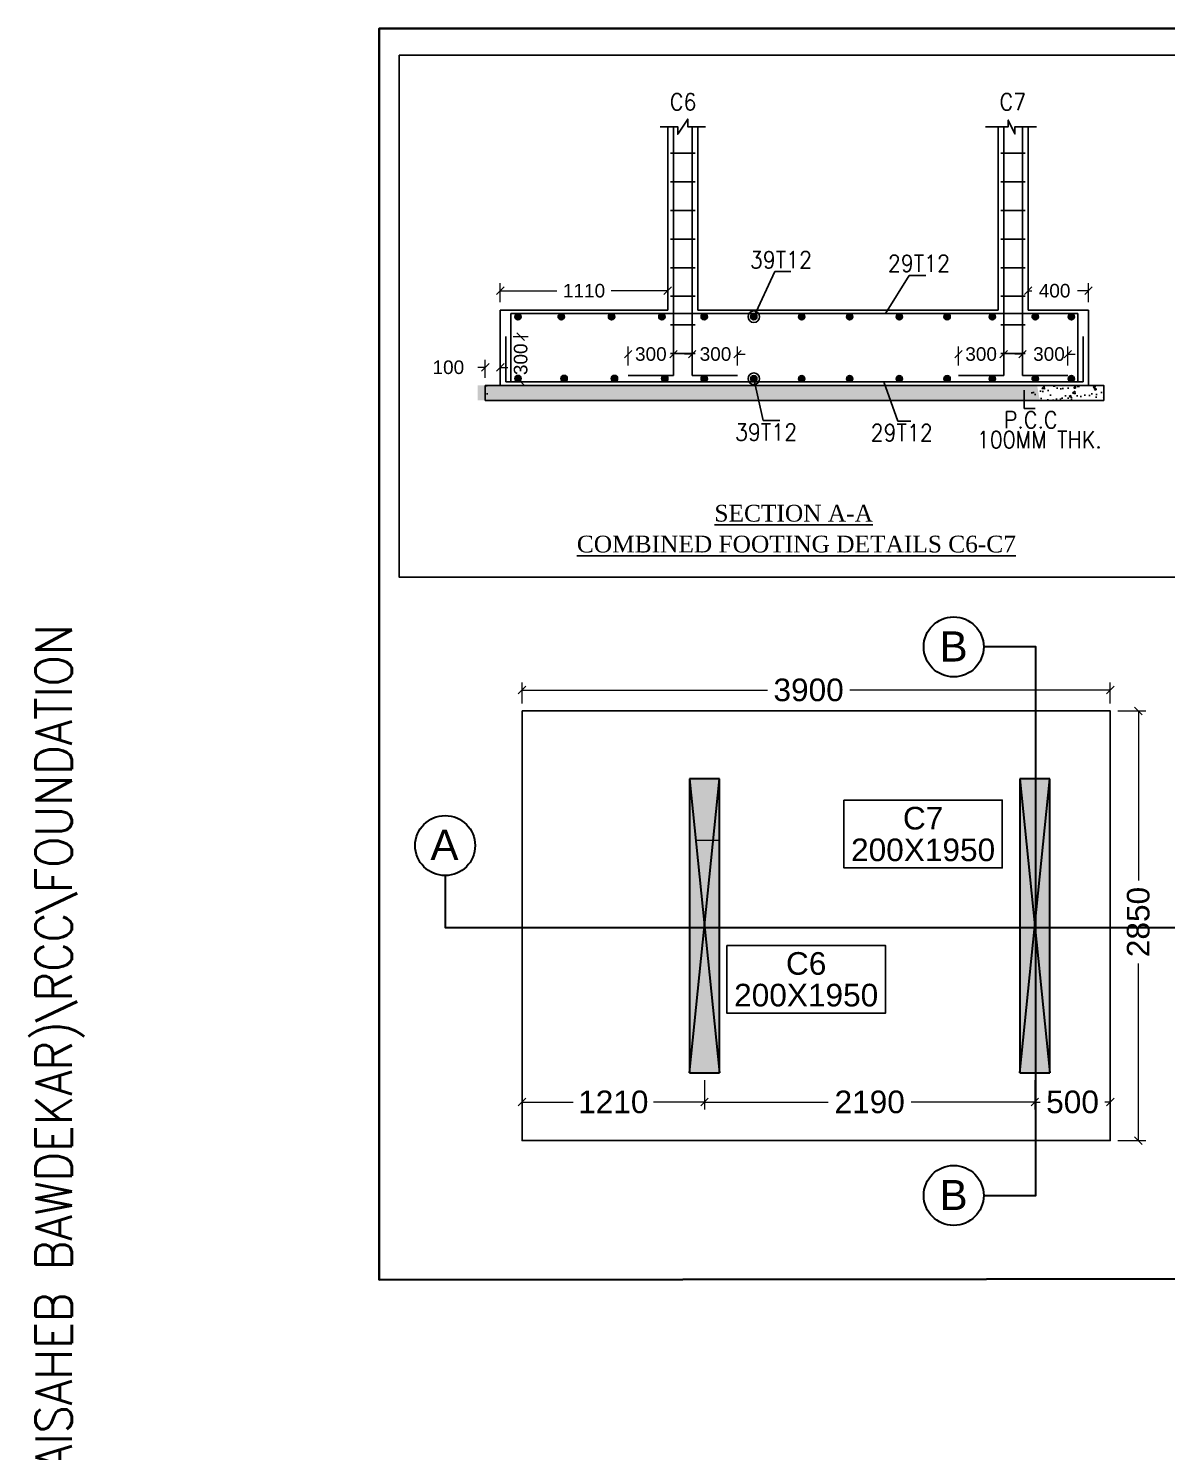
# Model space of a CAD drawing. Header units: inches. Extents: x 332 to 524, y 371 to 463.
# Drawn here: x 392.95 to 400.5, y 382.19 to 391.63 of the extents above; entities that cross this region are included whole.
import ezdxf
from ezdxf.enums import TextEntityAlignment as Align

# ---------------------------------------------------------------- set-up
doc = ezdxf.new("R2010")
doc.units = ezdxf.units.IN
doc.header["$MEASUREMENT"] = 0
for name, color, linetype, lineweight in [('BORDER', 7, 'Continuous', 25), ('Column', 1, 'Continuous', 30), ('COLUMN NO', 1, 'Continuous', 25), ('Column Sizes', 1, 'Continuous', 25), ('SECTION LINE', 5, 'Continuous', 30), ('SECTIONS', 7, 'Continuous', 25), ('STEEL', 3, 'Continuous', 25)]:
    doc.layers.add(name, color=color, linetype=linetype, lineweight=lineweight)
for name, color, linetype in [('Dim', 7, 'Continuous'), ('Elevation', 8, 'Continuous'), ('Footing Rcc', 7, 'Continuous'), ('Text', 7, 'Continuous')]:
    doc.layers.add(name, color=color, linetype=linetype)
doc.styles.add('Rcad', font='arial.ttf')
doc.styles.add('SIMPLEX', font='simplex.shx')
doc.styles.add('TIMES', font='times.ttf', dxfattribs={"width": 0.9})
doc.dimstyles.new('Cenm', dxfattribs={"dimtxt": 0.2, "dimasz": 0.05, "dimexe": 0.05, "dimexo": 0.05, "dimgap": 0.05, "dimtad": 0, "dimzin": 0, "dimdsep": 46, "dimtxsty": 'Rcad', "dimblk": 'OBLIQUE', "dimcen": 0.05, "dimadec": 0, "dimazin": 0, "dimtfac": 1, "dimtofl": 0, "dimtmove": 0, "dimatfit": 3, "dimldrblk": 'DOTSMALL', "dimfxl": 0.15, "dimfxlon": 1, "dimtolj": 1, "dimtzin": 0, "dimlwd": 13, "dimlwe": 13, "dimarcsym": 0})

# ---------------------------------------------------------------- blocks, each defined once
blk = doc.blocks.new('_Oblique')
at = {"color": 0, "linetype": 'ByBlock', "lineweight": -2}
blk.add_line((-0.5, -0.5), (0.5, 0.5), dxfattribs=at)
blk = doc.blocks.new('*D29')
at = {"layer": 'Defpoints', "color": 0, "transparency": 16777216}
for p in [(399.1209, 389.4661), (399.1209, 389.325), (399.4212, 389.325)]:
    blk.add_point(p, dxfattribs=at)
at = {"layer": 'Dim', "color": 0, "lineweight": 13, "transparency": 16777216}
for p, q in [((399.1209, 389.3911), (399.1209, 389.5161)), ((399.1209, 389.4661), (399.1219, 389.4661)), ((399.4212, 389.4661), (399.4201, 389.4661)), ((399.4212, 389.3911), (399.4212, 389.5161))]:
    blk.add_line(p, q, dxfattribs=at)
at = {"layer": 'Dim', "color": 0, "lineweight": 13, "transparency": 16777216, "xscale": 0.05, "yscale": 0.05, "zscale": 0.05, "rotation": 180}
blk.add_blockref('_Oblique', (399.1209, 389.4661), dxfattribs=at)
at = {"layer": 'Dim', "color": 0, "lineweight": 13, "transparency": 16777216, "xscale": 0.05, "yscale": 0.05, "zscale": 0.05}
blk.add_blockref('_Oblique', (399.4212, 389.4661), dxfattribs=at)
at = {"layer": 'Dim', "color": 0, "transparency": 16777216, "insert": (399.271, 389.4661), "char_height": 0.09, "attachment_point": 5, "style": 'Rcad'}
blk.add_mtext('\\A1;300', dxfattribs=at)
blk = doc.blocks.new('_DotSmall')
at = {"color": 0, "linetype": 'ByBlock', "const_width": 0.5}
blk.add_lwpolyline([(-0.0625, 0, 1), (0.0625, 0, 1)], format="xyb", close=True, dxfattribs=at)
blk = doc.blocks.new('*D30')
at = {"layer": 'Defpoints', "color": 0, "transparency": 16777216}
for p in [(399.5452, 389.4661), (399.5452, 389.325), (399.8456, 389.325)]:
    blk.add_point(p, dxfattribs=at)
at = {"layer": 'Dim', "color": 0, "lineweight": 13, "transparency": 16777216}
for p, q in [((399.5452, 389.4661), (399.4952, 389.4661)), ((399.5452, 389.3911), (399.5452, 389.5161)), ((399.8456, 389.3911), (399.8456, 389.5161)), ((399.8456, 389.4661), (399.8956, 389.4661))]:
    blk.add_line(p, q, dxfattribs=at)
at = {"layer": 'Dim', "color": 0, "lineweight": 13, "transparency": 16777216, "xscale": 0.05, "yscale": 0.05, "zscale": 0.05}
blk.add_blockref('_Oblique', (399.5452, 389.4661), dxfattribs=at)
at = {"layer": 'Dim', "color": 0, "lineweight": 13, "transparency": 16777216, "xscale": 0.05, "yscale": 0.05, "zscale": 0.05, "rotation": 180}
blk.add_blockref('_Oblique', (399.8456, 389.4661), dxfattribs=at)
at = {"layer": 'Dim', "color": 0, "transparency": 16777216, "insert": (399.7209, 389.4661), "char_height": 0.09, "attachment_point": 5, "style": 'Rcad'}
blk.add_mtext('\\A1;300', dxfattribs=at)
blk = doc.blocks.new('*D31')
at = {"layer": 'Defpoints', "color": 0, "transparency": 16777216}
for p in [(399.9832, 389.8862), (399.5832, 389.7585), (399.9832, 389.7585)]:
    blk.add_point(p, dxfattribs=at)
at = {"layer": 'Dim', "color": 0, "lineweight": 13, "transparency": 16777216}
for p, q in [((399.5832, 389.8112), (399.5832, 389.9362)), ((399.9832, 389.8112), (399.9832, 389.9362)), ((399.5832, 389.8862), (399.6073, 389.8862)), ((399.9832, 389.8862), (399.9092, 389.8862))]:
    blk.add_line(p, q, dxfattribs=at)
at = {"layer": 'Dim', "color": 0, "lineweight": 13, "transparency": 16777216, "xscale": 0.05, "yscale": 0.05, "zscale": 0.05, "rotation": 180}
blk.add_blockref('_Oblique', (399.5832, 389.8862), dxfattribs=at)
at = {"layer": 'Dim', "color": 0, "lineweight": 13, "transparency": 16777216, "xscale": 0.05, "yscale": 0.05, "zscale": 0.05}
blk.add_blockref('_Oblique', (399.9832, 389.8862), dxfattribs=at)
at = {"layer": 'Dim', "color": 0, "transparency": 16777216, "insert": (399.7582, 389.8862), "char_height": 0.09, "attachment_point": 5, "style": 'Rcad'}
blk.add_mtext('\\A1;400', dxfattribs=at)
blk = doc.blocks.new('*D32')
at = {"layer": 'Defpoints', "color": 0, "transparency": 16777216}
for p in [(397.1933, 389.8862), (396.0832, 389.7585), (397.1933, 389.7585)]:
    blk.add_point(p, dxfattribs=at)
at = {"layer": 'Dim', "color": 0, "lineweight": 13, "transparency": 16777216}
for p, q in [((396.0832, 389.8112), (396.0832, 389.9362)), ((397.1933, 389.8112), (397.1933, 389.9362)), ((396.0832, 389.8862), (396.4584, 389.8862)), ((397.1933, 389.8862), (396.8181, 389.8862))]:
    blk.add_line(p, q, dxfattribs=at)
at = {"layer": 'Dim', "color": 0, "lineweight": 13, "transparency": 16777216, "xscale": 0.05, "yscale": 0.05, "zscale": 0.05, "rotation": 180}
blk.add_blockref('_Oblique', (396.0832, 389.8862), dxfattribs=at)
at = {"layer": 'Dim', "color": 0, "lineweight": 13, "transparency": 16777216, "xscale": 0.05, "yscale": 0.05, "zscale": 0.05}
blk.add_blockref('_Oblique', (397.1933, 389.8862), dxfattribs=at)
at = {"layer": 'Dim', "color": 0, "transparency": 16777216, "insert": (396.6383, 389.8862), "char_height": 0.09, "attachment_point": 5, "style": 'Rcad'}
blk.add_mtext('\\A1;1110', dxfattribs=at)
blk = doc.blocks.new('*D33')
at = {"layer": 'Defpoints', "color": 0, "transparency": 16777216}
for p in [(397.6557, 389.4661), (397.3553, 389.325), (397.6557, 389.325)]:
    blk.add_point(p, dxfattribs=at)
at = {"layer": 'Dim', "color": 0, "lineweight": 13, "transparency": 16777216}
for p, q in [((397.3553, 389.4661), (397.3053, 389.4661)), ((397.3553, 389.3911), (397.3553, 389.5161)), ((397.6557, 389.3911), (397.6557, 389.5161)), ((397.6557, 389.4661), (397.7057, 389.4661))]:
    blk.add_line(p, q, dxfattribs=at)
at = {"layer": 'Dim', "color": 0, "lineweight": 13, "transparency": 16777216, "xscale": 0.05, "yscale": 0.05, "zscale": 0.05}
blk.add_blockref('_Oblique', (397.3553, 389.4661), dxfattribs=at)
at = {"layer": 'Dim', "color": 0, "lineweight": 13, "transparency": 16777216, "xscale": 0.05, "yscale": 0.05, "zscale": 0.05, "rotation": 180}
blk.add_blockref('_Oblique', (397.6557, 389.4661), dxfattribs=at)
at = {"layer": 'Dim', "color": 0, "transparency": 16777216, "insert": (397.5098, 389.4661), "char_height": 0.09, "attachment_point": 5, "style": 'Rcad'}
blk.add_mtext('\\A1;300', dxfattribs=at)
blk = doc.blocks.new('*D34')
at = {"layer": 'Defpoints', "color": 0, "transparency": 16777216}
for p in [(397.2313, 389.4661), (396.9309, 389.325), (397.2313, 389.325)]:
    blk.add_point(p, dxfattribs=at)
at = {"layer": 'Dim', "color": 0, "lineweight": 13, "transparency": 16777216}
for p, q in [((396.9309, 389.3911), (396.9309, 389.5161)), ((396.9309, 389.4661), (396.932, 389.4661)), ((397.2313, 389.4661), (397.2302, 389.4661)), ((397.2313, 389.3911), (397.2313, 389.5161))]:
    blk.add_line(p, q, dxfattribs=at)
at = {"layer": 'Dim', "color": 0, "lineweight": 13, "transparency": 16777216, "xscale": 0.05, "yscale": 0.05, "zscale": 0.05, "rotation": 180}
blk.add_blockref('_Oblique', (396.9309, 389.4661), dxfattribs=at)
at = {"layer": 'Dim', "color": 0, "lineweight": 13, "transparency": 16777216, "xscale": 0.05, "yscale": 0.05, "zscale": 0.05}
blk.add_blockref('_Oblique', (397.2313, 389.4661), dxfattribs=at)
at = {"layer": 'Dim', "color": 0, "transparency": 16777216, "insert": (397.0811, 389.4661), "char_height": 0.09, "attachment_point": 5, "style": 'Rcad'}
blk.add_mtext('\\A1;300', dxfattribs=at)
blk = doc.blocks.new('col')
at = {"layer": 'Column'}
h = blk.add_hatch(color=256, dxfattribs=at)
h.paths.add_polyline_path([(1, 1), (0, 1), (0.5, 0.5)])
h.paths.add_polyline_path([(0, 1), (0, 0), (0.5, 0.5)])
h.paths.add_polyline_path([(0.5, 0.5), (0, 0), (1, 0)])
h.paths.add_polyline_path([(1, 1), (0.5, 0.5), (1, 0)])
for p, q in [((1, 1), (0, 0)), ((1, 0), (0, 1)), ((1, 1), (0, 1)), ((0, 1), (0, 0)), ((1, 0), (1, 1)), ((0, 0), (1, 0))]:
    blk.add_line(p, q, dxfattribs=at)
blk = doc.blocks.new('*D40')
at = {"layer": 'Defpoints', "color": 0, "transparency": 16777216}
for p in [(397.4373, 384.6994), (399.6272, 384.6994), (399.6272, 384.5054)]:
    blk.add_point(p, dxfattribs=at)
at = {"layer": 'Dim', "color": 0, "lineweight": 13, "transparency": 16777216}
for p, q in [((397.4373, 384.6494), (397.4373, 384.4554)), ((399.6272, 384.6494), (399.6272, 384.4554)), ((397.4373, 384.5054), (398.2575, 384.5054)), ((399.6272, 384.5054), (398.8069, 384.5054))]:
    blk.add_line(p, q, dxfattribs=at)
at = {"layer": 'Dim', "color": 0, "lineweight": 13, "transparency": 16777216, "xscale": 0.05, "yscale": 0.05, "zscale": 0.05, "rotation": 180}
blk.add_blockref('_Oblique', (397.4373, 384.5054), dxfattribs=at)
at = {"layer": 'Dim', "color": 0, "lineweight": 13, "transparency": 16777216, "xscale": 0.05, "yscale": 0.05, "zscale": 0.05}
blk.add_blockref('_Oblique', (399.6272, 384.5054), dxfattribs=at)
at = {"layer": 'Dim', "color": 0, "transparency": 16777216, "insert": (398.5322, 384.5054), "char_height": 0.15, "attachment_point": 5, "style": 'Rcad'}
blk.add_mtext('\\A1;2190', dxfattribs=at)
blk = doc.blocks.new('*D41')
at = {"layer": 'Defpoints', "color": 0, "transparency": 16777216}
for p in [(399.6272, 384.6994), (400.1272, 384.6994), (400.1272, 384.5054)]:
    blk.add_point(p, dxfattribs=at)
at = {"layer": 'Dim', "color": 0, "lineweight": 13, "transparency": 16777216}
for p, q in [((399.6272, 384.6494), (399.6272, 384.4554)), ((400.1272, 384.6494), (400.1272, 384.4554)), ((399.6272, 384.5054), (399.662, 384.5054)), ((400.1272, 384.5054), (400.0924, 384.5054))]:
    blk.add_line(p, q, dxfattribs=at)
at = {"layer": 'Dim', "color": 0, "lineweight": 13, "transparency": 16777216, "xscale": 0.05, "yscale": 0.05, "zscale": 0.05, "rotation": 180}
blk.add_blockref('_Oblique', (399.6272, 384.5054), dxfattribs=at)
at = {"layer": 'Dim', "color": 0, "lineweight": 13, "transparency": 16777216, "xscale": 0.05, "yscale": 0.05, "zscale": 0.05}
blk.add_blockref('_Oblique', (400.1272, 384.5054), dxfattribs=at)
at = {"layer": 'Dim', "color": 0, "transparency": 16777216, "insert": (399.8772, 384.5054), "char_height": 0.15, "attachment_point": 5, "style": 'Rcad'}
blk.add_mtext('\\A1;500', dxfattribs=at)
blk = doc.blocks.new('*D42')
at = {"layer": 'Defpoints', "color": 0, "transparency": 16777216}
for p in [(397.4373, 384.6994), (396.2272, 384.5554), (396.2272, 384.5054)]:
    blk.add_point(p, dxfattribs=at)
at = {"layer": 'Dim', "color": 0, "lineweight": 13, "transparency": 16777216}
for p, q in [((397.4373, 384.6494), (397.4373, 384.4554)), ((396.2272, 384.5054), (396.2272, 384.4554)), ((396.2272, 384.5054), (396.5659, 384.5054)), ((397.4373, 384.5054), (397.0986, 384.5054))]:
    blk.add_line(p, q, dxfattribs=at)
at = {"layer": 'Dim', "color": 0, "lineweight": 13, "transparency": 16777216, "xscale": 0.05, "yscale": 0.05, "zscale": 0.05, "rotation": 180}
blk.add_blockref('_Oblique', (396.2272, 384.5054), dxfattribs=at)
at = {"layer": 'Dim', "color": 0, "lineweight": 13, "transparency": 16777216, "xscale": 0.05, "yscale": 0.05, "zscale": 0.05}
blk.add_blockref('_Oblique', (397.4373, 384.5054), dxfattribs=at)
at = {"layer": 'Dim', "color": 0, "transparency": 16777216, "insert": (396.8322, 384.5054), "char_height": 0.15, "attachment_point": 5, "style": 'Rcad'}
blk.add_mtext('\\A1;1210', dxfattribs=at)
blk = doc.blocks.new('*D43')
at = {"layer": 'Defpoints', "color": 0, "transparency": 16777216}
for p in [(396.1189, 389.5818), (396.1189, 389.2818), (396.2182, 389.2818)]:
    blk.add_point(p, dxfattribs=at)
at = {"layer": 'Dim', "color": 0, "lineweight": 13, "transparency": 16777216}
for p, q in [((396.1689, 389.5818), (396.2682, 389.5818)), ((396.2182, 389.5818), (396.2182, 389.5809)), ((396.1689, 389.2818), (396.2682, 389.2818)), ((396.2182, 389.2818), (396.2182, 389.2827))]:
    blk.add_line(p, q, dxfattribs=at)
at = {"layer": 'Dim', "color": 0, "lineweight": 13, "transparency": 16777216, "xscale": 0.05, "yscale": 0.05, "zscale": 0.05}
for p, rotation in [((396.2182, 389.5818), 90), ((396.2182, 389.2818), 270)]:
    blk.add_blockref('_Oblique', p, dxfattribs=dict(at, rotation=rotation))
at = {"layer": 'Dim', "color": 0, "transparency": 16777216, "insert": (396.2182, 389.4318), "char_height": 0.09, "attachment_point": 5, "rotation": 90, "style": 'Rcad'}
blk.add_mtext('\\A1;300', dxfattribs=at)
blk = doc.blocks.new('*D44')
at = {"layer": 'Defpoints', "color": 0, "transparency": 16777216}
for p in [(395.9835, 389.3783), (395.9835, 389.2585), (396.0832, 389.2585)]:
    blk.add_point(p, dxfattribs=at)
at = {"layer": 'Dim', "color": 0, "lineweight": 13, "transparency": 16777216}
for p, q in [((395.9835, 389.3783), (395.9335, 389.3783)), ((395.9835, 389.3085), (395.9835, 389.4283)), ((396.0832, 389.3085), (396.0832, 389.4283)), ((396.0832, 389.3783), (396.1332, 389.3783))]:
    blk.add_line(p, q, dxfattribs=at)
at = {"layer": 'Dim', "color": 0, "lineweight": 13, "transparency": 16777216, "xscale": 0.05, "yscale": 0.05, "zscale": 0.05}
blk.add_blockref('_Oblique', (395.9835, 389.3783), dxfattribs=at)
at = {"layer": 'Dim', "color": 0, "lineweight": 13, "transparency": 16777216, "xscale": 0.05, "yscale": 0.05, "zscale": 0.05, "rotation": 180}
blk.add_blockref('_Oblique', (396.0832, 389.3783), dxfattribs=at)
at = {"layer": 'Dim', "color": 0, "transparency": 16777216, "insert": (395.7385, 389.3783), "char_height": 0.09, "attachment_point": 5, "style": 'Rcad'}
blk.add_mtext('\\A1;100', dxfattribs=at)
blk = doc.blocks.new('*D121')
at = {"layer": 'Defpoints', "color": 0, "transparency": 16777216}
for p in [(400.1272, 387.238), (396.2272, 387.0994), (400.1272, 387.0994)]:
    blk.add_point(p, dxfattribs=at)
at = {"layer": 'Dim', "color": 0, "lineweight": 13, "transparency": 16777216}
for p, q in [((396.2272, 387.1494), (396.2272, 387.288)), ((400.1272, 387.1494), (400.1272, 387.288)), ((396.2272, 387.238), (397.8538, 387.238)), ((400.1272, 387.238), (398.4005, 387.238))]:
    blk.add_line(p, q, dxfattribs=at)
at = {"layer": 'Dim', "color": 0, "lineweight": 13, "transparency": 16777216, "xscale": 0.05, "yscale": 0.05, "zscale": 0.05, "rotation": 180}
blk.add_blockref('_Oblique', (396.2272, 387.238), dxfattribs=at)
at = {"layer": 'Dim', "color": 0, "lineweight": 13, "transparency": 16777216, "xscale": 0.05, "yscale": 0.05, "zscale": 0.05}
blk.add_blockref('_Oblique', (400.1272, 387.238), dxfattribs=at)
at = {"layer": 'Dim', "color": 0, "transparency": 16777216, "insert": (398.1272, 387.238), "char_height": 0.15, "attachment_point": 5, "style": 'Rcad'}
blk.add_mtext('\\A1;3900', dxfattribs=at)
blk = doc.blocks.new('*D122')
at = {"layer": 'Defpoints', "color": 0, "transparency": 16777216}
for p in [(400.1272, 387.0994), (400.1272, 384.2494), (400.3135, 384.2494)]:
    blk.add_point(p, dxfattribs=at)
at = {"layer": 'Dim', "color": 0, "lineweight": 13, "transparency": 16777216}
for p, q in [((400.1772, 387.0994), (400.3635, 387.0994)), ((400.3135, 387.0994), (400.3135, 385.9741)), ((400.3135, 384.2494), (400.3135, 385.4247)), ((400.1772, 384.2494), (400.3635, 384.2494))]:
    blk.add_line(p, q, dxfattribs=at)
at = {"layer": 'Dim', "color": 0, "lineweight": 13, "transparency": 16777216, "xscale": 0.05, "yscale": 0.05, "zscale": 0.05}
for p, rotation in [((400.3135, 387.0994), 90), ((400.3135, 384.2494), 270)]:
    blk.add_blockref('_Oblique', p, dxfattribs=dict(at, rotation=rotation))
at = {"layer": 'Dim', "color": 0, "transparency": 16777216, "insert": (400.3135, 385.6994), "char_height": 0.15, "attachment_point": 5, "rotation": 90, "style": 'Rcad'}
blk.add_mtext('\\A1;2850', dxfattribs=at)

msp = doc.modelspace()

# ---------------------------------------------------------------- hatches: boundary and pattern name
at = {"layer": 'SECTIONS', "ltscale": 12}
h = msp.add_hatch(dxfattribs=at)
h.set_pattern_fill('AR-CONC', color=256, scale=0.018984, style=0)
h.set_pattern_definition([(50, (138.36391, -83.34201), (0.136167363, -0.0119131), [0.01423828, -0.156621094]), (-5, (138.36391, -83.34201), (-0.026341073, 0.142798975), [0.011390625, -0.125296875]), (100.4514, (138.37526, -83.343), (0.10982639, 0.130885788), [0.012100677, -0.133107448]), (46.1842, (138.36391, -83.30404), (0.202609043, -0.03142275), [0.02135742, -0.23493164]), (96.6356, (138.3808, -83.30666), (0.17743987, 0.18493019), [0.018151016, -0.19966114]), (-8.8158, (138.3639, -83.30404), (0.17743973, 0.18493033), [0.01708594, -0.18794531]), (21, (138.38289, -83.31354), (0.113319073, -0.07643468), [0.01423828, -0.156621094]), (-34, (138.3829, -83.31354), (0.046191895, 0.137665204), [0.011390625, -0.125296875]), (71.4514, (138.39234, -83.3199), (0.159511015, 0.0612304), [0.012100677, -0.133107448]), (37.5, (138.36391, -83.342013), (0.0023084725, 0.0631978176), [0, -0.123778125, 0, -0.127195312, 0, -0.125771484]), (7.5, (138.36391, -83.34201), (0.0499421075, 0.0748765984), [0, -0.072520312, 0, -0.120930469, 0, -0.047935547]), (-32.5, (138.321574, -83.34201), (0.101342853, -0.0042819014), [0, -0.047460937, 0, -0.148078125, 0, -0.196488281]), (-42.5, (138.30259, -83.34201), (0.11071425, 0.019004305), [0, -0.061699219, 0, -0.098339062, 0, -0.139535156])])
h.paths.add_polyline_path([(399.6423, 389.2585), (395.9335, 389.2585), (395.9335, 389.1585), (399.6602, 389.1585)])
h = msp.add_hatch(dxfattribs=at)
h.set_pattern_fill('AR-CONC', color=256, scale=0.018984, style=0)
h.set_pattern_definition([(50, (142.16001, -83.34201), (0.136167363, -0.0119131), [0.01423828, -0.156621094]), (-5, (142.16001, -83.34201), (-0.026341073, 0.142798975), [0.011390625, -0.125296875]), (100.4514, (142.17136, -83.343), (0.10982639, 0.130885788), [0.012100677, -0.133107448]), (46.1842, (142.16001, -83.30404), (0.202609043, -0.03142275), [0.02135742, -0.23493164]), (96.6356, (142.1769, -83.30666), (0.17743987, 0.18493019), [0.018151016, -0.19966114]), (-8.8158, (142.16, -83.30404), (0.17743973, 0.18493033), [0.01708594, -0.18794531]), (21, (142.17899, -83.31354), (0.113319073, -0.07643468), [0.01423828, -0.156621094]), (-34, (142.179, -83.31354), (0.046191895, 0.137665204), [0.011390625, -0.125296875]), (71.4514, (142.18844, -83.3199), (0.159511015, 0.0612304), [0.012100677, -0.133107448]), (37.5, (142.16001, -83.342013), (0.0023084725, 0.0631978176), [0, -0.123778125, 0, -0.127195312, 0, -0.125771484]), (7.5, (142.16001, -83.34201), (0.0499421075, 0.0748765984), [0, -0.072520312, 0, -0.120930469, 0, -0.047935547]), (-32.5, (142.117675, -83.34201), (0.101342853, -0.0042819014), [0, -0.047460937, 0, -0.148078125, 0, -0.196488281]), (-42.5, (142.09869, -83.34201), (0.11071425, 0.019004305), [0, -0.061699219, 0, -0.098339062, 0, -0.139535156])])
h.paths.add_polyline_path([(395.9835, 389.2585), (395.9835, 389.1952), (395.9978, 389.1952), (395.9967, 389.2585)])
h = msp.add_hatch(dxfattribs=at)
h.set_pattern_fill('AR-CONC', color=256, scale=0.018984, style=0)
h.set_pattern_definition([(50, (142.48915, -83.34201), (0.136167363, -0.0119131), [0.01423828, -0.156621094]), (-5, (142.48915, -83.34201), (-0.026341073, 0.142798975), [0.011390625, -0.125296875]), (100.4514, (142.5005, -83.343), (0.10982639, 0.130885788), [0.012100677, -0.133107448]), (46.1842, (142.48915, -83.30404), (0.202609043, -0.03142275), [0.02135742, -0.23493164]), (96.6356, (142.50604, -83.30666), (0.17743987, 0.18493019), [0.018151016, -0.19966114]), (-8.8158, (142.48915, -83.30404), (0.17743973, 0.18493033), [0.01708594, -0.18794531]), (21, (142.50814, -83.31354), (0.113319073, -0.07643468), [0.01423828, -0.156621094]), (-34, (142.50814, -83.31354), (0.046191895, 0.137665204), [0.011390625, -0.125296875]), (71.4514, (142.51758, -83.3199), (0.159511015, 0.0612304), [0.012100677, -0.133107448]), (37.5, (142.489155, -83.342013), (0.0023084725, 0.0631978176), [0, -0.123778125, 0, -0.127195312, 0, -0.125771484]), (7.5, (142.489155, -83.34201), (0.0499421075, 0.0748765984), [0, -0.072520312, 0, -0.120930469, 0, -0.047935547]), (-32.5, (142.44682, -83.34201), (0.101342853, -0.0042819014), [0, -0.047460937, 0, -0.148078125, 0, -0.196488281]), (-42.5, (142.427835, -83.34201), (0.11071425, 0.019004305), [0, -0.061699219, 0, -0.098339062, 0, -0.139535156])])
h.paths.add_polyline_path([(400.0836, 389.1585), (400.0836, 389.2585), (399.5923, 389.2585), (399.6102, 389.1585)])
at = {"layer": 'STEEL', "ltscale": 300}
h = msp.add_hatch(color=256, dxfattribs=at)
edge = h.paths.add_edge_path()
edge.add_arc((396.2, 389.7142), 0.017, 0, 360, ccw=False)
h = msp.add_hatch(color=256, dxfattribs=at)
edge = h.paths.add_edge_path()
edge.add_arc((396.4871, 389.7142), 0.017, 0, 360, ccw=False)
h = msp.add_hatch(color=256, dxfattribs=at)
edge = h.paths.add_edge_path()
edge.add_arc((396.8208, 389.7142), 0.017, 0, 360, ccw=False)
h = msp.add_hatch(color=256, dxfattribs=at)
edge = h.paths.add_edge_path()
edge.add_arc((397.1545, 389.7142), 0.017, 0, 360, ccw=False)
h = msp.add_hatch(color=256, dxfattribs=at)
edge = h.paths.add_edge_path()
edge.add_arc((397.4351, 389.7142), 0.017, 0, 360, ccw=False)
h = msp.add_hatch(color=256, dxfattribs=at)
edge = h.paths.add_edge_path()
edge.add_arc((397.7638, 389.7142), 0.017, 0, 360, ccw=False)
h = msp.add_hatch(color=256, dxfattribs=at)
edge = h.paths.add_edge_path()
edge.add_arc((398.0815, 389.7142), 0.017, 0, 360, ccw=False)
h = msp.add_hatch(color=256, dxfattribs=at)
edge = h.paths.add_edge_path()
edge.add_arc((398.3991, 389.7142), 0.017, 0, 360, ccw=False)
h = msp.add_hatch(color=256, dxfattribs=at)
edge = h.paths.add_edge_path()
edge.add_arc((398.7285, 389.7142), 0.017, 0, 360, ccw=False)
h = msp.add_hatch(color=256, dxfattribs=at)
edge = h.paths.add_edge_path()
edge.add_arc((399.0458, 389.7142), 0.017, 0, 360, ccw=False)
h = msp.add_hatch(color=256, dxfattribs=at)
edge = h.paths.add_edge_path()
edge.add_arc((399.3449, 389.7142), 0.017, 0, 360, ccw=False)
h = msp.add_hatch(color=256, dxfattribs=at)
edge = h.paths.add_edge_path()
edge.add_arc((399.6299, 389.7142), 0.017, 0, 360, ccw=False)
h = msp.add_hatch(color=256, dxfattribs=at)
edge = h.paths.add_edge_path()
edge.add_arc((399.8696, 389.7142), 0.017, 0, 360, ccw=False)
h = msp.add_hatch(color=256, dxfattribs=at)
edge = h.paths.add_edge_path()
edge.add_arc((396.2, 389.3041), 0.017, 0, 360, ccw=False)
h = msp.add_hatch(color=256, dxfattribs=at)
edge = h.paths.add_edge_path()
edge.add_arc((396.5061, 389.3041), 0.017, 0, 360, ccw=False)
h = msp.add_hatch(color=256, dxfattribs=at)
edge = h.paths.add_edge_path()
edge.add_arc((396.8398, 389.3041), 0.017, 0, 360, ccw=False)
h = msp.add_hatch(color=256, dxfattribs=at)
edge = h.paths.add_edge_path()
edge.add_arc((397.1735, 389.3041), 0.017, 0, 360, ccw=False)
h = msp.add_hatch(color=256, dxfattribs=at)
edge = h.paths.add_edge_path()
edge.add_arc((397.1735, 389.3041), 0.017, 0, 360, ccw=False)
h = msp.add_hatch(color=256, dxfattribs=at)
edge = h.paths.add_edge_path()
edge.add_arc((397.4351, 389.3027), 0.017, 0, 360)
h = msp.add_hatch(color=256, dxfattribs=at)
edge = h.paths.add_edge_path()
edge.add_arc((397.7638, 389.3027), 0.017, 0, 360)
h = msp.add_hatch(color=256, dxfattribs=at)
edge = h.paths.add_edge_path()
edge.add_arc((398.0815, 389.3027), 0.017, 0, 360)
h = msp.add_hatch(color=256, dxfattribs=at)
edge = h.paths.add_edge_path()
edge.add_arc((398.3991, 389.3027), 0.017, 0, 360)
h = msp.add_hatch(color=256, dxfattribs=at)
edge = h.paths.add_edge_path()
edge.add_arc((398.7285, 389.3027), 0.017, 0, 360)
h = msp.add_hatch(color=256, dxfattribs=at)
edge = h.paths.add_edge_path()
edge.add_arc((399.0458, 389.3027), 0.017, 0, 360)
h = msp.add_hatch(color=256, dxfattribs=at)
edge = h.paths.add_edge_path()
edge.add_arc((399.3449, 389.3027), 0.017, 0, 360)
h = msp.add_hatch(color=256, dxfattribs=at)
edge = h.paths.add_edge_path()
edge.add_arc((399.6299, 389.3027), 0.017, 0, 360)
h = msp.add_hatch(color=256, dxfattribs=at)
edge = h.paths.add_edge_path()
edge.add_arc((399.8696, 389.3027), 0.017, 0, 360)

# ---------------------------------------------------------------- linework, layer by layer
at = {"elevation": 347643.5261}
msp.add_lwpolyline([(395.4114, 391.448), (400.6181, 391.448), (400.6181, 387.9873), (395.4114, 387.9873)], close=True, dxfattribs=at)
at = {"layer": 'BORDER', "lineweight": 35, "elevation": 5307.4415}
msp.add_lwpolyline([(407.3572, 383.339), (395.2808, 383.3254), (395.2808, 391.6259), (407.3572, 391.6259)], close=True, dxfattribs=at)
at = {"layer": 'Column Sizes', "elevation": 2510.4241}
for points in [[(398.3614, 386.5081), (399.4114, 386.5081), (399.4114, 386.0581), (398.3614, 386.0581)], [(397.5861, 385.5447), (398.6361, 385.5447), (398.6361, 385.0947), (397.5861, 385.0947)]]:
    msp.add_lwpolyline(points, close=True, dxfattribs=at)
at = {"layer": 'Dim', "elevation": 175076.9751}
msp.add_lwpolyline([(395.9835, 389.2585), (400.0836, 389.2585), (400.0836, 389.1585), (395.9835, 389.1585)], close=True, dxfattribs=at)
at = {"layer": 'Elevation', "lineweight": 5}
msp.add_line((397.5373, 386.2406, 2510.4241), (397.3873, 386.2406, 2510.4241), dxfattribs=at)
at = {"layer": 'Footing Rcc', "elevation": 2510.4241}
msp.add_lwpolyline([(396.2272, 387.0994), (400.1272, 387.0994), (400.1272, 384.2494), (396.2272, 384.2494)], close=True, dxfattribs=at)
at = {"layer": 'SECTION LINE', "elevation": 2510.4241}
for points in [[(399.288, 383.886), (399.6329, 383.886), (399.6329, 387.5243), (399.288, 387.5243)], [(395.7173, 386.0075), (395.7173, 385.6626), (400.7877, 385.6626), (400.7877, 386.0075)]]:
    msp.add_lwpolyline(points, dxfattribs=at)
at = {"layer": 'SECTION LINE'}
for centre in [(399.0892, 387.5243, 2510.4241), (395.7173, 386.2064, 2510.4241), (399.0892, 383.886, 2510.4241)]:
    msp.add_circle(centre, 0.1988, dxfattribs=at)
at = {"layer": 'SECTIONS'}
for p, q in [((397.1933, 390.9744, 175076.9751), (397.1933, 389.7585, 175076.9751)), ((397.3933, 390.9744, 2510.4241), (397.3933, 389.7585, 2510.4241)), ((399.3832, 390.9744, 2510.4241), (399.3832, 389.7585, 2510.4241)), ((399.5832, 390.9744, 2510.4241), (399.5832, 389.7585, 2510.4241)), ((397.7638, 389.7142, 3417.305), (397.9043, 390.0138, 3418.2544)), ((397.9043, 390.0138, 3418.2544), (398.01, 390.0138, 4461.7551)), ((398.6379, 389.7352, 6057.0708), (398.7943, 389.9883, 6057.0708)), ((398.7943, 389.9883, 6057.0708), (398.9039, 389.9883, 6057.0708)), ((396.0832, 389.7585, 2510.4241), (396.0832, 389.2585, 1603.5432)), ((397.3933, 389.7585, 2510.4241), (399.3832, 389.7585, 2510.4241)), ((399.5832, 389.7585, 2510.4241), (399.9832, 389.7585, 2681.5642)), ((399.9832, 389.2585, 1793.979), (399.9832, 389.7585, 2700.8599)), ((395.9835, 389.2585, 1603.5432), (400.0836, 389.2585, 1793.979)), ((395.9835, 389.2585, 1603.5432), (395.9835, 389.1585, 1603.5432)), ((397.7638, 389.3027, 3417.305), (397.8258, 389.0263, 3417.305)), ((398.6269, 389.2818, 4702.9044), (398.7194, 389.0212, 4702.9044)), ((400.0836, 389.1585, 1793.979), (400.0836, 389.2585, 1793.979)), ((395.9835, 389.1585, 1603.5432), (400.0836, 389.1585, 1793.979)), ((399.5566, 389.2267, 818.635), (399.5566, 389.1064, 818.635)), ((399.5566, 389.1064, 818.635), (399.6291, 389.1064, 818.635)), ((397.8258, 389.0263, 3417.305), (397.9358, 389.0263, 4460.8058)), ((398.7194, 389.0212, 4702.9044), (398.805, 389.0212, 4702.9044))]:
    msp.add_line(p, q, dxfattribs=at)
at = {"layer": 'SECTIONS', "elevation": 179079.1775}
msp.add_lwpolyline([(399.2998, 390.9744), (399.4509, 390.9744), (399.4509, 391.0186), (399.4948, 390.9268), (399.4948, 390.9744), (399.639, 390.9744)], dxfattribs=at)
at = {"layer": 'SECTIONS', "extrusion": (0, 1, 0), "elevation": 389.7585}
msp.add_lwpolyline([(-396.0832, 2510.4241), (-397.1933, 175585.4412)], dxfattribs=at)
at = {"layer": 'SECTIONS'}
for centre in [(397.7638, 389.7142, 3417.305), (397.7638, 389.3027, 3417.305)]:
    msp.add_circle(centre, 0.0384, dxfattribs=at)
at = {"layer": 'STEEL'}
for p, q in [((397.2313, 390.9744, 175076.9751), (397.2313, 389.325, 174170.0942)), ((397.3553, 390.9744, 2510.4241), (397.3553, 389.325, 1621.7646)), ((399.4212, 390.9744, 2510.4241), (399.4212, 389.325, 1603.5432)), ((399.5452, 390.9744, 2510.4241), (399.5452, 389.325, 1603.5432)), ((397.2123, 390.7986, 175076.9751), (397.3743, 390.7986, 2510.4241)), ((399.4022, 390.7986, 2510.4241), (399.5642, 390.7986, 2510.4241)), ((397.2123, 390.6087, 175076.9751), (397.3743, 390.6087, 2510.4241)), ((399.4022, 390.6087, 2510.4241), (399.5642, 390.6087, 2510.4241)), ((397.2123, 390.4189, 175076.9751), (397.3743, 390.4189, 2510.4241)), ((399.4022, 390.4189, 2510.4241), (399.5642, 390.4189, 2510.4241)), ((397.2123, 390.229, 175076.9751), (397.3743, 390.229, 2510.4241)), ((399.4022, 390.229, 2510.4241), (399.5642, 390.229, 2510.4241)), ((397.2123, 390.0392, 175076.9751), (397.3743, 390.0392, 2510.4241)), ((399.4022, 390.0392, 2510.4241), (399.5642, 390.0392, 2510.4241)), ((397.2123, 389.8493, 175076.9751), (397.3743, 389.8493, 2510.4241)), ((399.4022, 389.8493, 2510.4241), (399.5642, 389.8493, 2510.4241)), ((396.1539, 389.7352, 2508.1801), (399.9126, 389.7352, 2703.104)), ((396.1539, 389.2818, 2510.4241), (396.1539, 389.7352, 2510.4241)), ((399.9126, 389.2818, 2888.1602), (399.9126, 389.7352, 2888.1602)), ((397.2123, 389.6595, 175076.9751), (397.3743, 389.6595, 2510.4241)), ((399.4022, 389.6595, 2510.4241), (399.5642, 389.6595, 2510.4241)), ((396.1189, 389.2818, 1603.5432), (396.1189, 389.5818, 1603.5432)), ((399.9475, 389.2818, 1981.2793), (399.9475, 389.5818, 1981.2793)), ((397.2123, 389.4697, 175076.9751), (397.3743, 389.4697, 2510.4241)), ((399.4022, 389.4697, 2510.4241), (399.5642, 389.4697, 2510.4241)), ((396.1189, 389.2818, 1603.5432), (399.9475, 389.2818, 1793.6649)), ((396.9309, 389.325, 174170.0942), (397.2313, 389.325, 174170.0942)), ((397.3553, 389.325, 1603.5432), (397.6557, 389.325, 1603.5432)), ((399.1209, 389.325, 1602.5939), (399.4212, 389.325, 1603.5432)), ((399.5452, 389.325, 1603.5432), (399.8456, 389.325, 1527.8388))]:
    msp.add_line(p, q, dxfattribs=at)
at = {"layer": 'STEEL', "ltscale": 300}
for centre in [(396.2, 389.7142, 1603.5432), (396.4871, 389.7142, 175983.856), (396.8208, 389.7142, 175983.856), (397.1545, 389.7142, 175983.856), (397.4351, 389.7142, 3417.305), (397.7638, 389.7142, 3417.305), (398.0815, 389.7142, 3417.305), (398.3991, 389.7142, 3417.305), (398.7285, 389.7142, 3417.305), (399.0458, 389.7142, 3416.3557), (399.3449, 389.7142, 3416.3557), (399.6299, 389.7142, 2510.4241), (399.8696, 389.7142, 2598.7017), (396.2, 389.3041, 1603.5432), (396.5061, 389.3041, 175076.9751), (396.8398, 389.3041, 175076.9751), (397.1735, 389.3041, 175076.9751), (397.1735, 389.3041, 175076.9751), (397.4351, 389.3027, 3417.305), (397.7638, 389.3027, 3417.305), (398.0815, 389.3027, 3417.305), (398.3991, 389.3027, 3417.305), (398.7285, 389.3027, 3417.305), (399.0458, 389.3027, 3416.3557), (399.3449, 389.3027, 3416.3557), (399.6299, 389.3027, 2510.4241), (399.8696, 389.3027, 2598.7017)]:
    msp.add_circle(centre, 0.021, dxfattribs=at)
at = {"layer": 'Text', "elevation": 175076.9751}
msp.add_lwpolyline([(397.4426, 390.9744), (397.3263, 390.9744), (397.3263, 391.0244), (397.2597, 390.9244), (397.2597, 390.9744), (397.1434, 390.9744)], dxfattribs=at)

# ---------------------------------------------------------------- block references
at = {"layer": 'Column', "color": 4, "lineweight": 35, "xscale": 0.2, "yscale": 1.95, "zscale": 0.2, "rotation": 180}
for p in [(397.5373, 386.6494, 2510.4241), (399.7272, 386.6494, 2510.4241)]:
    msp.add_blockref('col', p, dxfattribs=at)

# ---------------------------------------------------------------- texts
at = {"layer": 'BORDER', "style": 'SIMPLEX', "width": 0.9}
msp.add_text('PATH=D:DRG\\RAHUL DURGULE\\GHORPADE (MAISAHEB BAWDEKAR)\\RCC\\FOUNDATION', height=0.241939, rotation=90, dxfattribs=at).set_placement((393.2426, 375.5051, 2510.4241))
at = {"layer": 'COLUMN NO', "style": 'Rcad'}
for s, p in [('C7', (398.8864, 386.3881, 2510.4241)), ('C6', (398.1111, 385.4247, 2510.4241))]:
    msp.add_text(s, height=0.15, dxfattribs=at).set_placement(p, align=Align.MIDDLE_CENTER)
at = {"layer": 'Column Sizes', "style": 'Rcad'}
for p in [(398.8864, 386.1781, 2510.4241), (398.1111, 385.2147, 2510.4241)]:
    msp.add_text('200X1950', height=0.15, dxfattribs=at).set_placement(p, align=Align.MIDDLE_CENTER)
at = {"layer": 'SECTION LINE', "style": 'Rcad'}
for s, p in [('B', (399.0887, 387.5271, 2510.4241)), ('A', (395.7128, 386.2111, 2510.4241)), ('B', (399.0887, 383.8889, 2510.4241))]:
    msp.add_text(s, height=0.2, dxfattribs=at).set_placement(p, align=Align.MIDDLE_CENTER)
at = {"layer": 'SECTIONS', "style": 'SIMPLEX', "width": 0.9}
for s, p in [('C6', (397.2073, 391.0831, 174170.0942)), ('C7', (399.3937, 391.0831, 1603.5432)), ('39T12', (397.7374, 390.0358, 3417.305)), ('29T12', (398.6524, 390.012, 6057.0708)), ('P.C.C ', (399.4214, 388.9742, 818.635)), ('39T12', (397.6392, 388.8931, 5366.2302)), ('29T12', (398.5384, 388.8892, 5151.1392)), ('100MM THK.', (399.2424, 388.8432, 818.635))]:
    msp.add_text(s, height=0.11138, dxfattribs=at).set_placement(p)
at = {"layer": 'SECTIONS', "style": 'TIMES'}
for s, p in [('%%USECTION A-A', (397.5027, 388.3551, 176811.9752)), ('%%UCOMBINED FOOTING DETAILS C6-C7', (396.5908, 388.1505, 176811.9752))]:
    msp.add_text(s, height=0.111375, dxfattribs=at).set_placement(p)

# ---------------------------------------------------------------- dimensions: what is measured, and where the dimension line sits
at = {"layer": 'Dim'}
for base, p1, p2, override, picture, middle in [((397.1933, 389.8862, 175076.9751), (396.0832, 389.7585, 1603.5432), (397.1933, 389.7585, 175076.9751), {"dimtxt": 0.09, "dimdec": 0, "dimlfac": 1000, "dimfxl": 0.075}, '*D32', (396.6383, 389.8862, 175076.9751)), ((395.9835, 389.3783, 2510.4241), (396.0832, 389.2585, 2056.9837), (395.9835, 389.2585, 2056.9837), {"dimtxt": 0.09, "dimdec": 0, "dimlfac": 1000, "dimfxl": 0.075}, '*D44', (395.7385, 389.3783, 2510.4241)), ((396.2272, 384.5054, 2510.4241), (397.4373, 384.6994, 2510.4241), (396.2272, 384.5554, 2510.4241), {"dimtxt": 0.15, "dimdec": 0, "dimlfac": 1000}, '*D42', (396.8322, 384.5054, 2510.4241)), ((399.6272, 384.5054, 2510.4241), (397.4373, 384.6994, 2510.4241), (399.6272, 384.6994, 2510.4241), {"dimtxt": 0.15, "dimdec": 0, "dimlfac": 1000}, '*D40', (398.5322, 384.5054, 2510.4241)), ((400.1272, 384.5054, 2510.4241), (399.6272, 384.6994, 2510.4241), (400.1272, 384.6994, 2510.4241), {"dimtxt": 0.15, "dimdec": 0, "dimlfac": 1000}, '*D41', (399.8772, 384.5054, 2510.4241))]:
    dim = msp.add_linear_dim(base=base, p1=p1, p2=p2, dimstyle='Cenm', override=override, dxfattribs=at)
    dim.commit()
    dim.dimension.update_dxf_attribs({"geometry": picture, "text_midpoint": middle})
for base, p1, p2, override, picture, middle in [((399.9832, 389.8862, 2700.8599), (399.5832, 389.7585, 2510.4241), (399.9832, 389.7585, 2700.8599), {"dimtxt": 0.09, "dimdec": 0, "dimlfac": 1000, "dimfxl": 0.075}, '*D31', (399.7582, 389.8862, 2700.8599)), ((397.2313, 389.4661, 175076.9751), (396.9309, 389.325, 175076.9751), (397.2313, 389.325, 175076.9751), {"dimtxt": 0.09, "dimdec": 0, "dimlfac": 1000, "dimfxl": 0.075}, '*D34', (397.0811, 389.4661, 175076.9751)), ((397.6557, 389.4661, 2510.4241), (397.3553, 389.325, 2510.4241), (397.6557, 389.325, 2510.4241), {"dimtxt": 0.09, "dimdec": 0, "dimlfac": 1000, "dimfxl": 0.075}, '*D33', (397.5098, 389.4661, 2510.4241)), ((400.1272, 387.238, 2510.4241), (396.2272, 387.0994, 2510.4241), (400.1272, 387.0994, 2510.4241), {"dimtxt": 0.15, "dimdec": 0, "dimlfac": 1000}, '*D121', (398.1272, 387.238, 2510.4241))]:
    dim = msp.add_linear_dim(base=base, p1=p1, p2=p2, dimstyle='Cenm', override=override, dxfattribs=at)
    dim.commit()
    dim.dimension.update_dxf_attribs({"geometry": picture, "text_midpoint": middle, "dimtype": 160})
for base, p1, p2, angle, override, picture, middle in [((396.2182, 389.2818, 2056.9837), (396.1189, 389.5818, 2056.9837), (396.1189, 389.2818, 2056.9837), 90, {"dimtxt": 0.09, "dimdec": 0, "dimlfac": 1000, "dimfxl": 0.075}, '*D43', (396.2182, 389.4318, 2056.9837)), ((399.1209, 389.4661, 2511.5901), (399.4212, 389.325, 1604.7092), (399.1209, 389.325, 1603.7598), 180, {"dimtxt": 0.09, "dimdec": 0, "dimlfac": 1000, "dimfxl": 0.075}, '*D29', (399.271, 389.4661, 2511.5901)), ((399.5452, 389.4661, 2435.8857), (399.8456, 389.325, 1529.0048), (399.5452, 389.325, 1604.7092), 180, {"dimtxt": 0.09, "dimdec": 0, "dimlfac": 1000, "dimfxl": 0.075}, '*D30', (399.7209, 389.4661, 2435.8857)), ((400.3135, 384.2494, 2510.4241), (400.1272, 387.0994, 2510.4241), (400.1272, 384.2494, 2510.4241), 90, {"dimtxt": 0.15, "dimdec": 0, "dimlfac": 1000}, '*D122', (400.3135, 385.6994, 2510.4241))]:
    dim = msp.add_linear_dim(base=base, p1=p1, p2=p2, angle=angle, dimstyle='Cenm', override=override, dxfattribs=at)
    dim.commit()
    dim.dimension.update_dxf_attribs({"geometry": picture, "text_midpoint": middle, "dimtype": 160})

doc.saveas('drawing.dxf')
